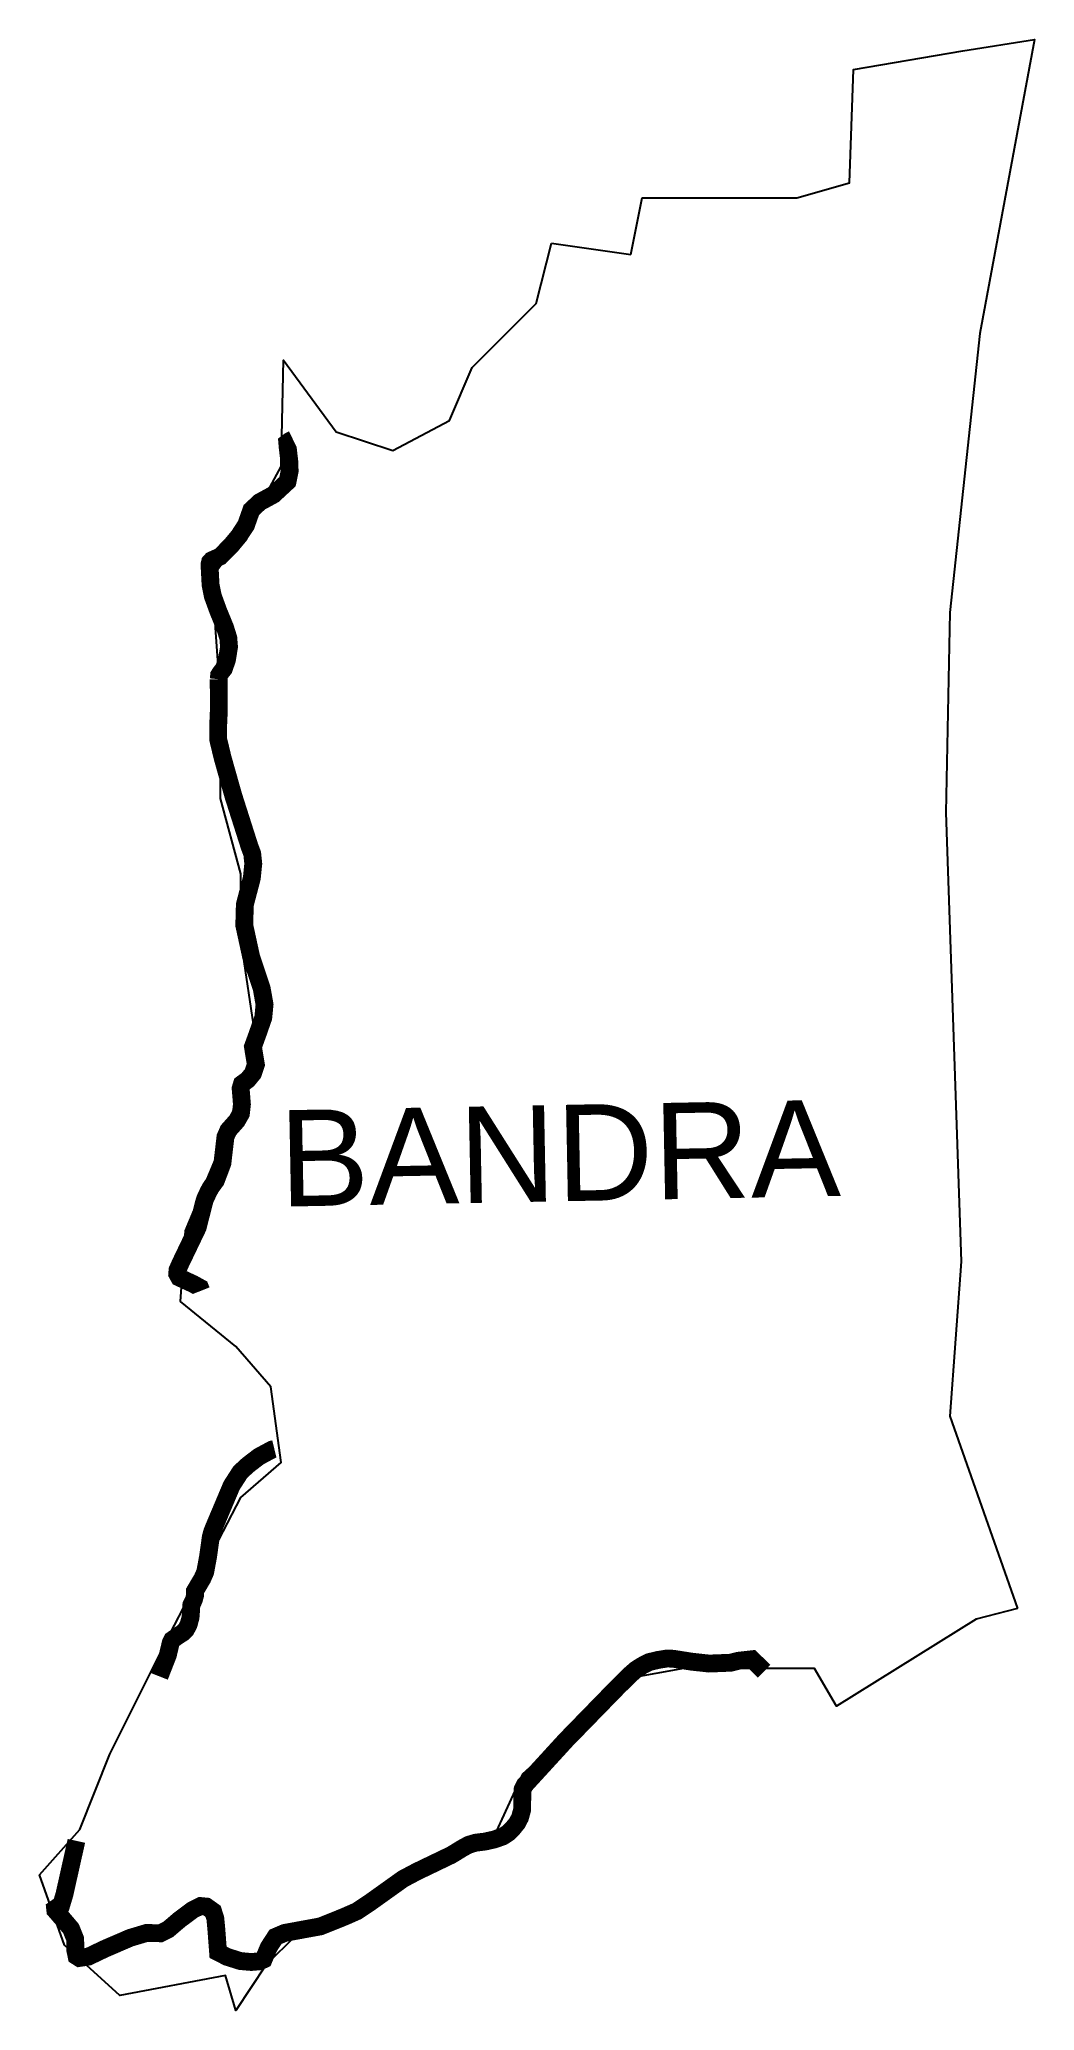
# Model space of a CAD drawing. Header units: metres. Extents: x 270268 to 273055, y 2106718 to 2112242.
import ezdxf

# ---------------------------------------------------------------- set-up
doc = ezdxf.new("R2010")
doc.units = ezdxf.units.M
doc.header["$MEASUREMENT"] = 0
for name, color, linetype in [('ARTIFICIALLY PROTECTED', 10, 'Continuous'), ('village', 3, 'Continuous'), ('VILLAGE NAME', 250, 'Continuous')]:
    doc.layers.add(name, color=color, linetype=linetype)
doc.styles.get("Standard").update_dxf_attribs({"font": 'arial.ttf'})

msp = doc.modelspace()

# ---------------------------------------------------------------- linework, layer by layer
at = {"layer": 'ARTIFICIALLY PROTECTED', "const_width": 50, "flags": 128}
for points in [[(270977.9, 2111121.5), (270970.3, 2111117.8), (270962.2, 2111111.8), (270963.2, 2111099.6), (270968, 2111058.3), (270968.8, 2111032.1), (270962.8, 2111002.9), (270923.5, 2110966.4), (270885, 2110945.4), (270861.6, 2110923.5), (270846.6, 2110881), (270832.1, 2110859.2), (270828.5, 2110852.7), (270805, 2110824.3), (270774.3, 2110793.1), (270750.3, 2110782.4), (270745.9, 2110777.5), (270744.3, 2110770.3), (270747.3, 2110713.6), (270752.7, 2110686.5), (270753.7, 2110681.9), (270768.3, 2110641.7), (270787.9, 2110593.8), (270797, 2110564.6), (270799, 2110539.6), (270793.1, 2110503.6), (270784.5, 2110478.5), (270775.4, 2110467.1), (270771.3, 2110460.5), (270770.1, 2110449)], [(270770.1, 2110449), (270770.5, 2110362.7), (270768.4, 2110315.4), (270768.7, 2110280.2), (270780.9, 2110229.3), (270811, 2110122.7), (270856.3, 2109980.6), (270864, 2109959.9), (270864.6, 2109954.3), (270866.9, 2109931.9), (270862.8, 2109891.7), (270843.3, 2109817.4), (270841.7, 2109759.6), (270861.2, 2109669.9), (270890.4, 2109582.9), (270898.5, 2109537.4), (270894.9, 2109500.5), (270878.6, 2109453.8), (270866, 2109419.1), (270868.9, 2109400.9), (270874.2, 2109369.2), (270866, 2109344.5), (270851.4, 2109326.6), (270835.2, 2109314.8), (270831.5, 2109302.5), (270835.1, 2109257.9), (270832.3, 2109231.9), (270820.5, 2109211.2), (270797.3, 2109185.2), (270789, 2109166.2), (270780.4, 2109092.6), (270762, 2109043.9), (270748.6, 2109025.7), (270741.6, 2109013.1), (270732, 2108992.5), (270728.9, 2108982.3), (270711.1, 2108912.4), (270663.1, 2108812.4), (270654.7, 2108793.5), (270653.9, 2108782.4), (270659.4, 2108772.4), (270698.4, 2108754.3), (270718, 2108743.5), (270721.2, 2108735.4)], [(270926, 2108291.7), (270919.4, 2108290.1), (270882.7, 2108270.3), (270852.2, 2108246.9), (270830.7, 2108227.1), (270806.3, 2108189.2), (270758, 2108074.7), (270751.7, 2108058.9), (270749.5, 2108050.7), (270748, 2108045.2), (270740.1, 2107989.1), (270732.2, 2107946.6), (270724.3, 2107928.7), (270703.5, 2107893.4), (270703.5, 2107880.7), (270700.6, 2107869.3), (270693.5, 2107854.6), (270692.9, 2107842.5), (270691.2, 2107819.9), (270685.8, 2107799.6), (270678.5, 2107786), (270669.7, 2107776.7), (270656.6, 2107768.5), (270639.9, 2107756.8), (270635.7, 2107748.4), (270627.6, 2107714.1), (270604.2, 2107654.3)], [(270371.5, 2107193.4), (270337.8, 2107042.8), (270328.9, 2107013.3), (270319.2, 2107008.2), (270312, 2107003.2), (270312.5, 2106998.6), (270329.8, 2106978.7), (270356.3, 2106947.6), (270368.1, 2106918.3), (270368.6, 2106886.3), (270371.9, 2106870.3), (270379.9, 2106865.2), (270405.2, 2106869), (270451.2, 2106891), (270522.4, 2106921.7), (270568, 2106935.3), (270606.9, 2106934.4), (270629, 2106945.6), (270660.5, 2106972.5), (270697.5, 2107000.1), (270719.4, 2107010.8), (270735.8, 2107009.2), (270754.2, 2106996), (270760.5, 2106976.6), (270763.3, 2106947.9), (270768.3, 2106881.3), (270793.6, 2106868.3), (270830.7, 2106856.6), (270861.2, 2106853.9), (270885.4, 2106855.9), (270895.8, 2106860.9), (270910.3, 2106895.3), (270929.3, 2106924.5), (270954.9, 2106935.4), (271002.1, 2106944.1), (271055.1, 2106953.8), (271096, 2106970.2), (271124.1, 2106981.6), (271157.9, 2106996.6), (271192.8, 2107019.9), (271286.5, 2107086.9), (271324.6, 2107107.1), (271422, 2107154), (271452.3, 2107172.6), (271470.2, 2107182.4), (271489.7, 2107188.3), (271515.8, 2107191.4), (271542.3, 2107197.4), (271565.6, 2107205.6), (271580.6, 2107215.4), (271593.8, 2107228.4), (271606, 2107243.4), (271614, 2107258.7), (271620.1, 2107281.1), (271620.3, 2107306.7), (271620.3, 2107320.3), (271621.5, 2107337.7), (271627.2, 2107349.5), (271742.7, 2107475.8), (271886.7, 2107623.7), (271921.7, 2107658.4), (271938.4, 2107673), (271954.8, 2107683.7), (271975, 2107694.3), (272000.4, 2107700.4), (272026.6, 2107704.6), (272044, 2107703.7), (272094.2, 2107695.7), (272143.8, 2107690.3), (272204.1, 2107692.7), (272225.7, 2107698.2), (272263.6, 2107702.4), (272297.8, 2107668.7)]]:
    msp.add_lwpolyline(points, dxfattribs=at)
at = {"layer": 'village'}
msp.add_lwpolyline([(271702.1, 2111671.6), (271924.1, 2111639.6)], dxfattribs=at)
for points in [[(271924.1, 2111639.6, 0), (271955.8, 2111798.2, 0), (272389.2, 2111798.2, 0), (272537.3, 2111840.5, 0), (272547.8, 2112157.7, 0), (272854.4, 2112210.6, 0), (273055.3, 2112242.3, 0), (272902.3, 2111418.3, 0), (272817.7, 2110635.9, 0), (272807.1, 2110075.6, 0), (272849.4, 2108817.5, 0), (272817.7, 2108384, 0), (273008, 2107844.8, 0)], [(273008, 2107844.8, 0), (272891.7, 2107814.5, 0), (272500.5, 2107571.3, 0), (272438.8, 2107676.3, 0), (272072.3, 2107676.3, 0), (271917.3, 2107648.1, 0), (271621.2, 2107380.3, 0), (271536.7, 2107197, 0), (271268.8, 2107056.1, 0), (270986.9, 2106929.2, 0), (270902.3, 2106844.6, 0), (270817.7, 2106717.8, 0), (270789.5, 2106816.4, 0), (270493.5, 2106760, 0), (270338.4, 2106901, 0), (270268, 2107098.4, 0), (270380.7, 2107225.2, 0), (270465.3, 2107436.7, 0), (270634.5, 2107775, 0), (270831.8, 2108155.6, 0), (270944.6, 2108254.3, 0), (270916.4, 2108465.7, 0), (270817.7, 2108578.5, 0), (270662.7, 2108705.4, 0), (270676.8, 2108902.7, 0), (270789.5, 2109170.6, 0), (270874.1, 2109438.4, 0), (270831.8, 2109720.4, 0), (270831.8, 2109903.6, 0), (270775.4, 2110115.1, 0), (270775.4, 2110397, 0), (270761.3, 2110594.3, 0), (270761.3, 2110749.4, 0), (270845.9, 2110862.2, 0), (270944.6, 2111045.4, 0), (270951.4, 2111343.6, 0), (271099.4, 2111142.7, 0), (271258, 2111089.9, 0), (271416.6, 2111174.4, 0), (271480, 2111322.5, 0), (271659.7, 2111502.2, 0), (271702, 2111671.4, 0)]]:
    msp.add_polyline3d(points, dxfattribs=at)

# ---------------------------------------------------------------- texts
at = {"layer": 'VILLAGE NAME', "insert": (270936.8, 2109240.7), "char_height": 270, "attachment_point": 1, "rotation": 1.1028}
msp.add_mtext_dynamic_manual_height_columns('BANDRA', width=1793.524, gutter_width=1928.7, heights=[0], dxfattribs=at)

doc.saveas('drawing.dxf')
